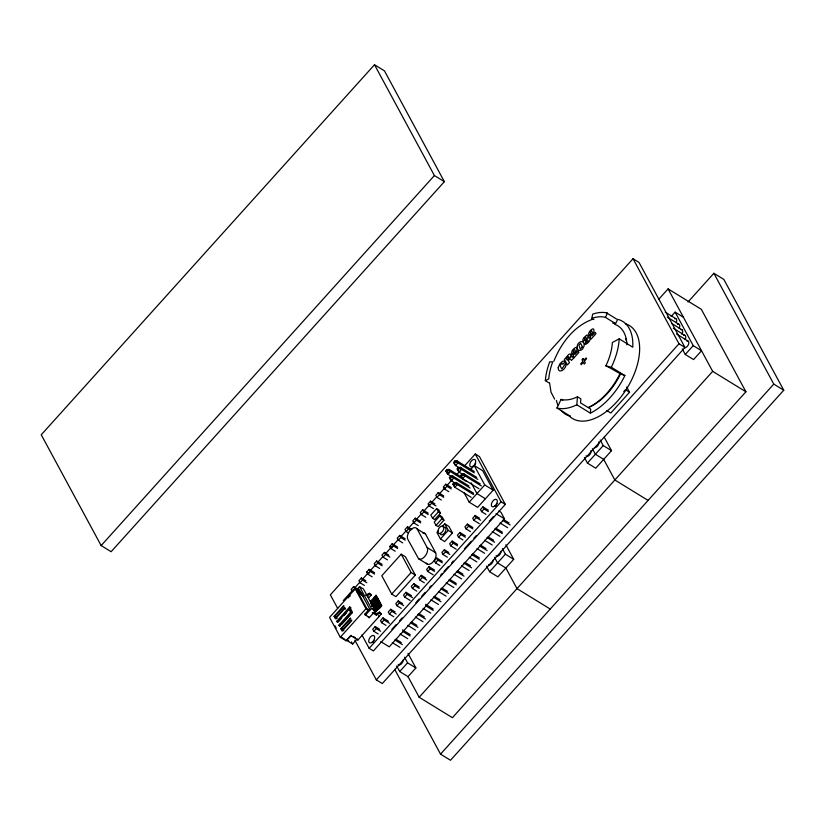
<?xml version="1.0" encoding="UTF-8"?>
<svg xmlns="http://www.w3.org/2000/svg" width="825" height="825" viewBox="0 0 825 825"><rect width="100%" height="100%" fill="white"/><g stroke="black" fill="none" stroke-linecap="round" stroke-linejoin="round"><path stroke-width="1.24" d="M619.183 338.848L619.101 340.436A54.512 30.773 -58.4 0 1 612.067 365.64L611.304 367.238L605.849 365.857L606.478 364.557A44.859 25.317 -58.4 0 0 612.263 343.808L612.336 342.499L619.183 338.848L632.754 347.191L632.827 345.85A54.512 30.773 -58.4 0 0 618.616 319.564L617.678 319.327L615.594 323.617L614.604 323.369A49.686 28.05 -58.4 0 0 612.676 323.101M611.304 367.238L624.876 375.571L624.102 377.159A54.512 30.773 -58.4 0 1 590.38 413.15L576.809 404.807L577.459 396.784A44.859 25.317 -58.4 0 1 562 399.62L561.113 399.403L556.937 407.983L570.508 416.326L569.57 416.089A54.512 30.773 -58.4 0 1 561.227 410.53M590.38 413.15L590.71 409.128L580.532 402.878L580.852 398.867L577.459 396.784M591.855 318.347L592.628 314.15A54.512 30.773 -58.4 0 1 606.416 312.799L607.499 313.067L605.416 317.367L604.426 317.12A49.686 28.05 -58.4 0 0 591.855 318.347L593.897 319.605M553.822 361.298C560.907 343.561 573.623 326.411 592.01 319.481M374.498 64.742L41.25 434.785L101.155 545.583L111.128 551.708L444.376 181.665L384.471 70.867L374.498 64.742L434.404 175.539L444.376 181.665M101.155 545.583L434.404 175.539M354.863 640.19L376.324 679.872L382.305 683.543L684.977 347.449L639.004 262.422L633.023 258.741L330.351 594.835L337.703 608.448M451.048 476.211L447.789 474.21L446.449 472.024L445.871 470.962L447.129 469.559L449.12 469.425L462.165 477.438M474.272 471.488L456.885 460.804L454.895 460.938L453.637 462.34L455.555 465.589L459.896 468.26M446.449 472.024L447.707 470.621L450.233 471.488L466.537 481.511M454.214 463.403L455.472 462L457.999 462.866L474.303 472.88M454.585 482.759L451.327 480.748L449.986 478.572L449.408 477.51L450.667 476.108L452.657 475.973L468.961 485.987M463.433 474.798L459.092 472.127L457.174 468.889L458.432 467.486L460.422 467.342L476.726 477.366M449.986 478.572L451.244 477.17L453.771 478.036L470.075 488.049M457.751 469.951L459.009 468.548L461.536 469.415L477.84 479.428M450.202 478.686L452.657 475.973L453.771 478.036L451.327 480.748L449.408 477.51M353.595 586.606L351.151 589.328L352.265 591.391L354.719 588.668L353.595 586.606L357.947 589.277M365.712 580.656L361.36 577.985L358.916 580.707L360.03 582.77L364.382 585.441M372.147 576.819L367.795 574.148L366.682 572.076L369.126 569.363L374.56 572.694M382.088 564.352L376.654 561.01L374.199 563.733L375.313 565.795L379.665 568.466M388.761 555.06L384.419 552.389L381.965 555.101L383.078 557.174L387.43 559.845M395.196 551.213L390.844 548.542L389.73 546.48L392.184 543.757L397.619 547.099M405.137 538.746L399.702 535.415L397.248 538.127L398.372 540.2L402.713 542.871M411.819 529.454L407.468 526.783L405.023 529.506L406.137 531.568L408.313 532.909M420.668 521.503L415.233 518.162L412.789 520.884L413.903 522.947L418.244 525.618M428.185 513.15L422.751 509.809L420.307 512.531L421.42 514.594L425.772 517.265M434.868 503.858L430.516 501.188L428.072 503.91L429.186 505.972L433.537 508.643M443.716 495.907L438.281 492.566L435.837 495.289L436.951 497.351L441.303 500.022M451.244 487.554L445.809 484.213L443.355 486.936L444.469 488.998L448.821 491.669M343.324 600.548L352.811 590.009M354.533 588.101L359.71 582.357M362.299 579.48L368.332 572.777M370.064 570.859L375.231 565.115M377.819 562.238L382.996 556.493M385.584 553.627L391.617 546.923M393.339 545.005L398.516 539.261M401.105 536.384L406.282 530.64M408.004 528.722L414.037 522.019M416.625 519.152L421.802 513.408M423.524 511.49L429.567 504.787M431.289 502.868L436.466 497.124M439.911 493.298L445.088 487.544M446.81 485.636L451.987 479.892M456.297 475.097L459.752 471.271M464.062 466.476L475.272 454.028L479.49 456.627L505.323 504.405L373.385 650.915L369.157 648.326L361.948 634.992M360.03 582.77L362.484 580.047L361.36 577.985M367.795 574.148L370.25 571.426L369.126 569.363M375.313 565.795L377.767 563.073L376.654 561.01M383.078 557.174L385.533 554.452L384.419 552.389M390.844 548.542L393.298 545.83L392.184 543.757M398.372 540.2L400.816 537.477L399.702 535.415M406.137 531.568L408.581 528.856L407.468 526.783M413.903 522.947L416.347 520.224L415.233 518.162M421.42 514.594L423.875 511.882L422.751 509.809M429.186 505.972L431.64 503.25L430.516 501.188M436.951 497.351L439.405 494.629L438.281 492.566M444.469 488.998L446.923 486.276L445.809 484.213M356.483 589.999L359.545 586.606L363.495 589.029L375.334 610.933L369.218 617.719L364.712 614.264L369.61 608.829L358.875 588.998L357.658 590.349M471.168 497.32L454.864 487.297L452.946 484.048L454.214 482.656L456.194 482.512L473.591 493.195M478.933 488.689L462.629 478.675L460.711 475.427L461.979 474.035L463.959 473.89L480.263 483.914M335.796 617.595L344.809 607.571L345.087 608.087L335.455 618.781L334.115 616.306L343.747 605.612L344.025 606.127L335.012 616.141L337.126 618.41M453.523 485.11L454.781 483.718L457.308 484.574L473.612 494.598M461.288 476.489L462.547 475.097L465.073 475.953L481.377 485.977M453.75 485.234L456.194 482.512L457.308 484.574L454.864 487.297L452.946 484.048M470.343 469.827L474.231 465.517L482.677 470.704L493.175 490.132L477.644 507.375L469.208 502.188L463.949 492.473M436.642 508.582L430.815 515.048L432.589 518.317L434.703 519.616L440.519 513.15L438.756 509.871L436.642 508.582L438.415 511.851L440.519 513.15M340.147 623.834L341.478 624.649L351.873 613.109L350.305 610.211L348.975 609.397L337.353 622.298L336.796 621.266L349.645 607.004L350.976 607.819L349.253 609.727M341.55 618.276L338.126 622.081L336.796 621.266M344.118 615.429L346.686 612.573M432.589 518.317L438.415 511.851M401.218 554.183L381.8 575.747L391.71 594.072L395.938 596.661L415.346 575.107L405.436 556.782L401.218 554.183L411.128 572.509L415.346 575.107M349.645 607.004L352.327 611.964L339.477 626.227L338.92 625.195L350.543 612.294L348.975 609.397M440.065 515.615L434.249 522.081L436.012 525.35L438.127 526.649L443.953 520.183L442.179 516.904L440.065 515.615L441.839 518.884L443.953 520.183M342.499 629.991L351.512 619.977L351.79 620.493L342.169 631.187L340.828 628.702L350.45 618.007L350.728 618.523L341.715 628.537L343.829 630.805M365.558 595.207L369.332 593.309L370.662 594.124L371.219 595.155L368.765 597.867L368.208 596.836M436.012 525.35L441.839 518.884M370.312 601.466L376.262 595.433L376.953 596.722L370.538 603.848M373.849 598.104L376.262 595.433M371.002 602.755L376.623 596.516L375.922 595.227M340.292 637.23L365.98 608.716L355.245 588.875L329.567 617.389L340.292 637.23L346.046 640.767L351.563 635.343M371.652 603.962L377.603 597.929L378.304 599.218L371.879 606.344M371.993 604.168L377.603 597.929M438.488 530.702L436.93 532.434L440.468 538.972L444.696 541.571L452.461 532.95L448.913 526.402L444.696 523.803L442.365 526.391M371.549 606.138L377.974 599.012L377.272 597.723M372.776 606.035L378.727 600.002L379.428 601.291L373.003 608.417M373.117 606.241L376.324 602.673M365.269 615.295L371.384 608.51L359.545 586.606M373.478 607.324L379.098 601.085L378.397 599.796M469.208 502.188L484.739 484.945L474.231 465.517M374.199 610.624L380.614 603.488L379.923 602.198L373.498 609.335M374.302 608.438L379.923 602.198M346.046 640.767L350.718 635.58L357.926 640.014L381.387 613.965L379.5 612.119L375.726 614.017L373.725 612.789M373.859 610.417L380.284 603.292L379.582 602.002M374.364 611.346L380.789 604.22L381.81 605.705C377.912 611.593 372.209 611.005 375.396 612.841M377.108 608.871L381.119 604.416M440.468 538.972L448.233 530.351L444.696 523.803M375.066 612.635L381.48 605.509L380.789 604.22M391.71 594.072L411.128 572.509M658.649 299.382L668.085 288.894L701.333 309.323L745.913 391.782L452.409 717.688L419.172 697.259L408.024 676.644L399.713 671.54L396.701 665.961M346.892 640.53L352.646 644.067L357.318 638.88L357.926 640.014M379.541 629.186L375.2 626.515L372.745 629.238L373.859 631.3L378.211 633.971M388.4 621.235L382.965 617.894L380.511 620.617L381.624 622.679L385.976 625.35M395.072 611.944L390.73 609.273L388.276 611.985L389.39 614.058L393.742 616.729M402.6 603.591L398.248 600.92L395.794 603.642L396.918 605.705L401.259 608.376M411.448 595.64L406.013 592.298L403.559 595.011L404.683 597.083L410.118 600.425M419.213 587.008L413.779 583.677L411.324 586.389L412.448 588.462L416.79 591.133M425.648 577.995L421.297 575.324L418.853 578.036L419.966 580.109L424.318 582.78M434.497 570.034L429.062 566.703L426.618 569.415L427.732 571.477L433.166 574.819M442.262 561.413L436.827 558.071L434.383 560.794L435.497 562.856L439.849 565.527M448.697 552.399L444.355 549.728L441.901 552.441L443.015 554.503L447.367 557.184M457.555 544.438L452.121 541.097L449.666 543.819L450.78 545.882L456.215 549.223M465.321 535.817L459.886 532.476L457.432 535.198L458.545 537.261L462.897 539.932M472.838 527.464L467.404 524.123L464.949 526.845L466.073 528.908L470.415 531.578M479.521 518.172L475.169 515.501L472.715 518.224L473.839 520.286L479.273 523.627M488.369 510.221L482.934 506.88L480.48 509.603L481.604 511.665L485.946 514.336M373.859 631.3L376.313 628.578L375.2 626.515M381.624 622.679L384.079 619.957L382.965 617.894M389.39 614.058L391.844 611.335L390.73 609.273M396.918 605.705L399.362 602.982L398.248 600.92M404.683 597.083L407.127 594.361L406.013 592.298M412.448 588.462L414.892 585.74L413.779 583.677M419.966 580.109L422.421 577.387L421.297 575.324M427.732 571.477L430.186 568.765L429.062 566.703M435.497 562.856L437.951 560.144L436.827 558.071M443.015 554.503L445.469 551.791L444.355 549.728M450.78 545.882L453.234 543.17L452.121 541.097M458.545 537.261L461 534.538L459.886 532.476M466.073 528.908L468.517 526.195L467.404 524.123M473.839 520.286L476.283 517.564L475.169 515.501M481.604 511.665L484.048 508.942L482.934 506.88M369.157 648.326L501.105 501.806L475.272 454.028M671.127 316.552L675.108 312.139L683.409 317.243M391.896 629.31L396.155 624.577M399.578 620.782L402.136 617.935M415.8 602.766L419.213 598.981M421.771 596.135L425.184 592.34M429.454 587.596L431.166 585.709M440.56 575.273L442.262 573.375M443.974 571.488L448.243 566.744M451.657 562.949L453.358 561.052M464.465 548.728L471.292 541.148M473.849 538.302L476.417 535.456M489.225 521.235L493.494 516.491M688.04 301.971L713.873 273.292L723.845 279.417L783.75 390.215L450.502 760.258L440.529 754.132L394.69 669.343M498.847 510.995L500.961 512.294L504.498 518.842L389.235 646.831L380.789 641.644M623.752 391.638L625.453 389.74L629.527 392.246L610.809 413.036L606.736 410.53M376.324 679.872L678.996 343.778L633.023 258.741M399.713 671.54L407.55 662.836L404.539 657.257M505.849 544.789L513.697 559.309L497.908 576.84L489.596 571.735L505.385 554.204L502.373 548.615M604.282 437.271L611.531 450.667L595.743 468.198L587.431 463.093L603.219 445.562L600.198 439.983M693.217 345.634L701.528 350.738L693.577 359.566L685.266 354.461L693.217 345.634L675.108 312.139M407.808 676.892L415.862 667.941L408.014 653.431M419.172 697.259L712.676 371.353L668.085 288.894M440.529 754.132L773.778 384.089L713.873 273.292M367.053 595.763L369.889 594.34L371.219 595.155M372.333 612.614L376.282 615.048L380.057 613.15L381.387 613.965M545.335 380.624L548.749 378.933A49.686 28.05 -58.4 0 1 552.729 361.804L549.697 361.835A54.512 30.773 -58.4 0 0 545.335 380.624L549.409 383.13M624.876 375.571C618.1 373.364 612.356 368.713 605.849 365.857M556.937 407.983L558.02 408.262A54.512 30.773 -58.4 0 0 576.809 404.807M665.301 312.18L675.799 318.625M667.322 317.171L678.872 324.266M773.778 384.089L783.75 390.215M671.56 323.369L682.058 329.814M673.293 328.247L684.843 335.342M676.5 333.981L688.05 341.076M678.996 343.778L684.977 347.449M712.676 371.353L745.913 391.782M606.416 312.799L616.595 319.048M605.416 317.367L615.594 323.617M561.113 399.403L562.805 400.445M603.219 445.562L611.531 450.667M648.079 500.414L614.842 479.985L603.694 459.37L595.382 454.266L592.36 448.687M484.739 484.945L493.175 490.132M501.105 501.806L505.323 504.405M445.871 470.962L448.841 473.478M485.409 498.754L476.974 493.567L471.137 482.78M496.052 513.655L504.498 518.842M503.59 519.575L509.025 522.906M484.048 508.942L488.4 511.613M502.528 520.297L510.139 524.978M446.923 486.276L451.275 488.947M500.084 523.019L507.684 527.691M495.825 528.196L502.343 532.197M439.405 494.629L443.747 497.3M476.283 517.564L480.635 520.235M494.763 528.918L502.373 533.6M492.308 531.64L499.919 536.322M488.06 536.817L493.494 540.158M431.64 503.25L435.982 505.921M468.517 526.195L472.869 528.866M486.998 537.549L494.608 542.221M484.543 540.262L492.154 544.943M505.385 554.204L513.697 559.309M480.532 545.17L485.966 548.512M461 534.538L465.352 537.209M479.48 545.892L487.09 550.574M423.875 511.882L428.216 514.553M448.233 530.351L452.461 532.95M477.025 548.615L484.636 553.297M472.766 553.792L479.294 557.803M416.347 520.224L420.698 522.906M453.234 543.17L457.576 545.841M471.714 554.524L479.315 559.195M469.26 557.236L476.871 561.918M550.244 609.056L517.007 588.627L505.859 568.012L497.547 562.908L494.526 557.318M417.11 528.938L425.556 534.126L435.621 552.75A7.198 4.063 -58.4 0 1 433.682 561.144A7.198 4.063 -58.4 0 1 427.02 563.939L418.574 558.752L407.798 539.292A7.198 4.063 -58.4 0 1 410.334 530.186A7.198 4.063 -58.4 0 1 417.11 528.938L427.185 547.563L435.621 552.75M465.001 562.413L470.436 565.754M408.581 528.856L410.757 530.186M445.469 551.791L449.811 554.462M463.949 563.145L471.549 567.817M461.495 565.868L469.105 570.539M457.483 570.766L462.918 574.107M437.951 560.144L442.293 562.815M456.421 571.498L464.032 576.17M400.816 537.477L405.168 540.148M453.977 574.21L461.588 578.892M449.718 579.387L456.235 583.399M393.298 545.83L397.65 548.501M430.186 568.765L434.528 571.436M448.656 580.119L456.266 584.791M389.73 546.48L391.906 547.821M446.212 582.842L453.822 587.513M441.952 588.008L447.387 591.35M385.533 554.452L389.885 557.123M422.421 577.387L426.762 580.058M440.89 588.741L448.501 593.412M438.446 591.463L446.057 596.135M434.435 596.362L439.869 599.703M377.767 563.073L382.119 565.744M414.892 585.74L419.244 588.411M433.373 597.094L440.983 601.765M430.918 599.816L438.529 604.488M425.576 604.323L433.187 608.994M370.25 571.426L374.591 574.097M407.127 594.361L412.562 597.702M425.607 605.715L433.218 610.387M366.682 572.076L368.858 573.416M423.153 608.438L430.763 613.109M418.904 613.604L424.339 616.945M362.484 580.047L366.826 582.718M399.362 602.982L403.714 605.653M417.842 614.336L425.452 619.018M415.387 617.059L422.998 621.73M411.376 621.957L416.811 625.298M354.719 588.668L360.618 592.175M391.844 611.335L396.186 614.006M410.324 622.689L417.924 627.361M362.123 593.783L357.132 590.721L366.743 608.499L369.744 610.335M357.277 592.391L363.619 596.289M407.87 625.412L415.48 630.083M371.384 608.51L375.334 610.933M402.528 629.918L410.138 634.59M365.98 608.716L368.383 610.191M384.079 619.957L389.513 623.298M402.559 631.311L410.159 635.993M400.104 634.033L407.715 638.705M364.712 614.264L366.692 615.481M395.845 639.21L401.28 642.551M344.2 608.252L345.531 609.067M350.543 612.294L351.873 613.109M376.313 628.578L380.655 631.249M394.793 639.932L402.394 644.614M392.339 642.654L399.95 647.326M335.012 616.141L336.342 616.956M334.115 616.306L336.342 618.771M407.55 662.836L415.862 667.941M338.92 625.195L340.251 626.01M341.715 628.537L343.045 629.362M340.828 628.702L342.148 629.527M353.482 636.529L355.4 637.704M346.778 639.777L348.769 640.994M341.065 637.013L344.943 639.396M426.308 563.104L427.02 563.939M554.617 399.114L551.007 392.143L549.625 383.089M457.174 468.889L459.092 472.127L461.536 469.415L460.422 467.342M460.711 475.427L462.629 478.675L465.073 475.953L463.959 473.89M682.244 348.872L685.266 354.461M626.68 386.987L629.527 392.246M584.42 457.514L587.431 463.093M456.885 460.804L457.999 462.866L455.555 465.589L454.431 463.516M454.895 460.938L455.472 462M458.432 467.486L459.009 468.548M461.979 474.035L462.547 475.097M449.12 469.425L450.233 471.488L447.789 474.21L446.665 472.147M447.129 469.559L447.707 470.621M450.667 476.108L451.244 477.17M454.214 482.656L454.781 483.718M486.585 566.146L489.596 571.735M369.332 593.309L369.889 594.34M379.5 612.119L380.057 613.15M378.386 615.646L378.943 616.677M375.726 614.017L376.282 615.048M368.662 616.688L369.218 617.719M351.46 641.871L352.646 644.067M335.063 625.907L336.26 628.124M348.212 597.867A4.197 2.372 -58.4 0 1 350.398 595.805M443.262 527.546A4.197 2.372 -58.4 0 1 445.407 531.506A4.197 2.372 -58.4 0 1 440.261 534.053M427.185 547.563A7.198 4.063 -58.4 0 1 425.236 555.957A7.198 4.063 -58.4 0 1 418.574 558.742M422.689 532.868A7.198 4.063 -58.4 0 1 425.556 534.126M495.743 506.158A4.197 2.372 -58.4 0 1 496.114 505.178M496.64 504.219A4.197 2.372 -58.4 0 1 497.3 503.353M474.53 465.248A4.197 2.372 -58.4 0 1 475.716 463.433M373.117 642.335A4.197 2.372 -58.4 0 1 374.014 640.386M614.656 324.328A48.242 27.225 -58.4 0 1 626.814 343.004M620.348 372.89A48.242 27.225 -58.4 0 1 588.978 407.241M625.721 338.446A46.365 26.163 -58.4 0 1 626.257 340.457M626.66 342.581A46.365 26.163 -58.4 0 1 626.917 344.819M620.699 373.539A46.365 26.163 -58.4 0 1 588.421 407.498M625.402 323.73A54.512 30.773 -58.4 0 1 627.433 387.554A54.512 30.773 -58.4 0 1 569.425 416.202M557.855 404.962A54.512 30.773 -58.4 0 1 556.37 400.434M403.239 659.856A3.785 2.135 -58.4 0 1 401.259 663.96A3.785 2.135 -58.4 0 1 398.228 664.393M493.175 559.989A3.785 2.135 -58.4 0 1 491.525 563.764A3.785 2.135 -58.4 0 1 488.596 564.888M501.074 551.224A3.785 2.135 -58.4 0 1 499.084 555.318A3.785 2.135 -58.4 0 1 496.062 555.751M590.917 450.636A3.785 2.135 -58.4 0 1 589.359 455.122A3.785 2.135 -58.4 0 1 585.998 455.885M598.816 441.86A3.785 2.135 -58.4 0 1 597.568 445.995A3.785 2.135 -58.4 0 1 594.32 447.48M686.843 341.024A3.785 2.135 -58.4 0 1 688.493 344.427A3.785 2.135 -58.4 0 1 684.265 347.614M674.541 318.718A3.785 2.135 -58.4 0 1 676.098 322.678M680.903 329.639A3.785 2.135 -58.4 0 1 681.78 334.218M677.614 324.338A3.785 2.135 -58.4 0 1 679.13 328.35M683.585 335.424A3.785 2.135 -58.4 0 1 685.132 339.405M577.211 346.552C576.366 351.77 582.326 351.502 583.574 347.15A2.918 1.65 -58.4 0 0 584.131 344.902C583.914 338.735 577.026 342.323 577.211 346.552M558.195 367.702C558.195 375.406 567.858 367.744 565.775 363.248L561.835 369.022L560.01 365.506L562.093 363.227L562.784 364.32L565.073 361.886L564.145 360.917L562.382 361.443L559.752 364.011L558.195 367.702M571.199 354.905L570.25 357.39L572.014 356.503L573.705 358.071L571.477 360.412L570.065 358.71L568.353 360.587L569.467 362.618L567.342 364.939L564.341 359.349C565.702 358.885 569.59 351.12 571.199 354.905M588.225 336.27L587.513 338.302L589.432 337.642C592.855 341.364 580.501 348.294 586.245 341.632L586.678 342.674L588.215 340.993L587.359 339.591L585.812 341.179L585.255 340.106L586.523 338.724L585.977 337.219L584.378 338.735L584.935 339.817L583.131 341.591L582.718 340.209L583.77 337.786L586.616 335.187A2.795 1.578 -58.4 0 1 587.823 335.363L588.225 336.27M573.097 354.894L573.911 357.875L578.933 352.378L578.253 350.986L574.798 354.554L577.026 349.955L576.623 347.81A2.846 1.609 -58.4 0 0 575.345 347.655C573.262 348.8 570.601 351.667 571.983 354.162L573.757 352.172L573.107 350.986L574.54 349.418L575.376 350.914L573.097 354.894M590.123 336.26L590.937 339.24L595.949 333.743L595.279 332.341L591.824 335.909L594.052 331.31L593.639 329.175A2.846 1.609 -58.4 0 0 592.36 329.02C590.288 330.165 587.627 333.032 589.009 335.517L590.772 333.527L590.133 332.351L591.556 330.784L592.391 332.279L590.123 336.26M582.388 346.696L580.336 348.985L578.861 345.159L580.635 343.334L582.388 346.696M569.137 357.895L567.157 360.071L566.383 358.71L568.497 356.503L569.137 357.895M583.058 358.514L581.976 359.71L582.873 361.433L580.728 363.784L581.182 364.65L583.327 362.309L584.224 364.042L585.307 362.845L584.409 361.113L586.554 358.772L586.101 357.895L583.956 360.236L583.058 358.514M441.365 532.733A4.197 2.372 -58.4 0 0 443.169 526.226A4.197 2.372 -58.4 0 0 438.075 530.258A4.197 2.372 -58.4 0 0 441.365 532.733M473.23 466.125A4.197 2.372 -58.4 0 0 475.035 459.628A4.197 2.372 -58.4 0 0 469.941 463.65A4.197 2.372 -58.4 0 0 473.23 466.125M494.814 506.045A4.197 2.372 -58.4 0 0 496.629 499.548A4.197 2.372 -58.4 0 0 491.525 503.57A4.197 2.372 -58.4 0 0 494.814 506.045M372.188 642.221A4.197 2.372 -58.4 0 0 374.003 635.714A4.197 2.372 -58.4 0 0 368.899 639.736A4.197 2.372 -58.4 0 0 372.188 642.221"/></g></svg>
